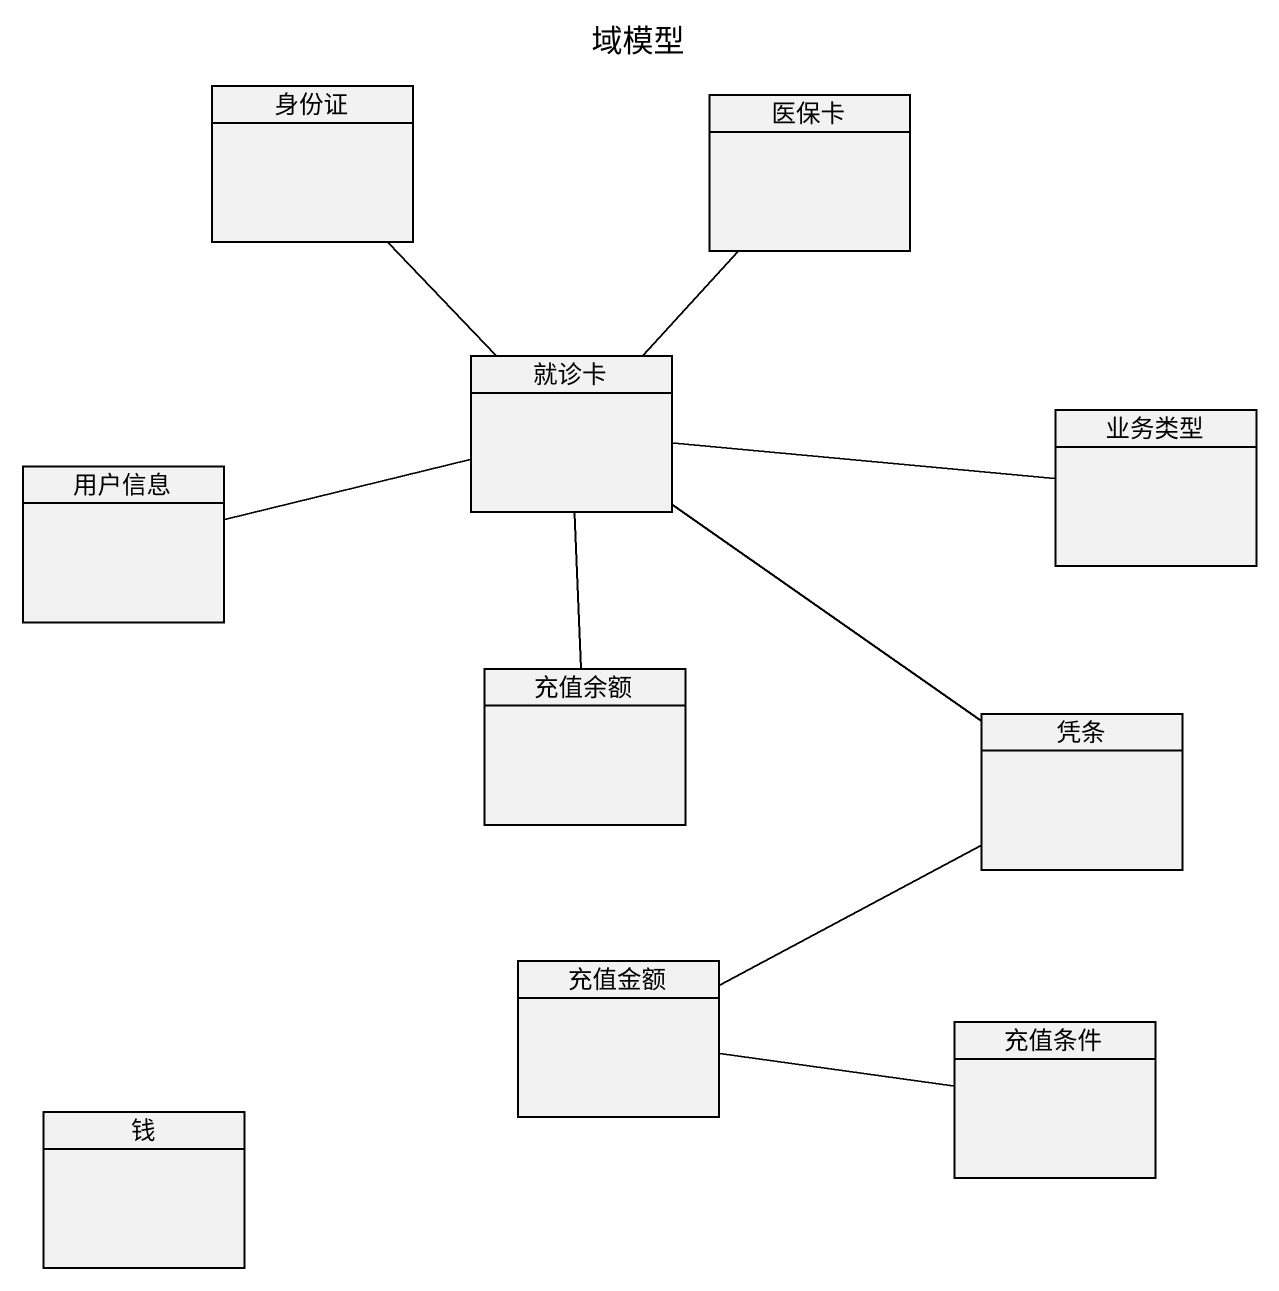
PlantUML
@startuml
title 域模型
hide circle
hide empty members
class 身份证
class 医保卡
class 就诊卡
class 业务类型
class 用户信息
class 充值余额
class 凭条
class 充值金额
class 充值条件
class 钱
身份证 -- 就诊卡
医保卡 -- 就诊卡
业务类型 -left- 就诊卡
用户信息 -right- 就诊卡
充值余额 -up- 就诊卡
凭条 -up- 就诊卡
凭条 -left- 充值金额
充值金额 -right- 充值条件
@enduml
